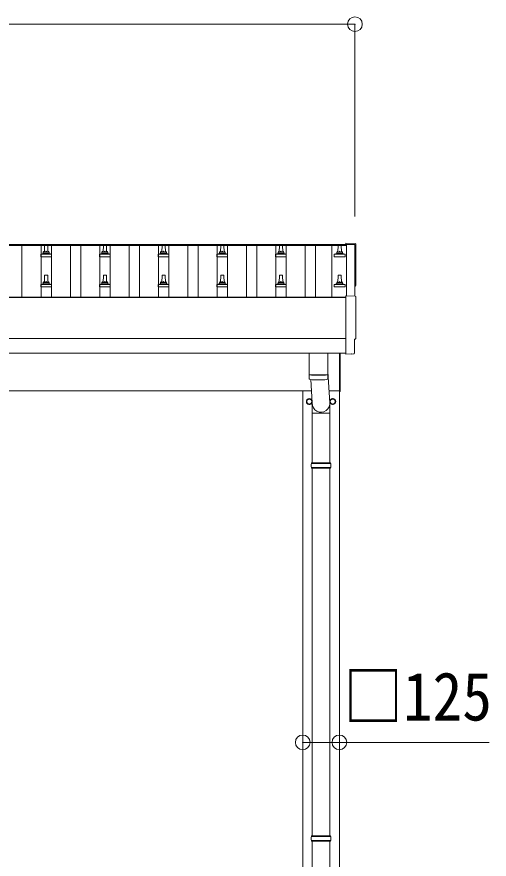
# Model space of a CAD drawing. Units: millimetres at full size, sheet at 1:50; details may follow other scales. Extents: x -14053 to 14053, y -9700 to 9700.
# Drawn here: x -2911 to -1301, y -3330 to -456 of the extents above; entities that cross this region are included whole.
import ezdxf
from ezdxf.enums import TextEntityAlignment as Align

# ---------------------------------------------------------------- set-up
doc = ezdxf.new("R2010")
doc.units = ezdxf.units.MM
doc.header["$LTSCALE"] = 50
doc.header["$PDMODE"] = 32
doc.header["$PDSIZE"] = 50
for name, color, linetype, lineweight in [('0-1_Defpoints', 4, 'Continuous', 9), ('0-2_TEXT1', 7, 'Continuous', 9), ('0-3_SHAPE', 5, 'Continuous', 5), ('0-6_PARTS1', 6, 'Continuous', 9)]:
    doc.layers.add(name, color=color, linetype=linetype, lineweight=lineweight)
doc.styles.add('ＭＳ ゴシック', font='')
doc.styles.get('ＭＳ ゴシック').set_extended_font_data('MS Gothic')

msp = doc.modelspace()

# ---------------------------------------------------------------- linework, layer by layer
at = {"layer": '0-1_Defpoints'}
for p, q in [((-6633.79, -1232.37), (-1787.79, -1232.37)), ((-1787.79, -1232.37), (-1787.79, -1235.96)), ((-1787.79, -1233.33), (-1787.79, -1407.85)), ((-1758.79, -1233.33), (-1787.79, -1233.33)), ((-1758.79, -1409.37), (-1758.79, -1233.33)), ((-6633.79, -1235.96), (-1787.79, -1235.96)), ((-6631.79, -1411.98), (-1789.79, -1411.98)), ((-6631.79, -1413.87), (-1789.79, -1413.87)), ((-1789.79, -1553.76), (-6631.79, -1553.76)), ((-6631.79, -1603.58), (-1789.79, -1603.58)), ((-1810.79, -1733.98), (-1810.79, -1603.68)), ((-1808.79, -1603.68), (-1808.79, -1733.98)), ((-1789.79, -1605.6), (-1789.79, -1606.61)), ((-1770.16, -1606.61), (-1763.24, -1606.25)), ((-6610.79, -1731.48), (-1907.55, -1731.48)), ((-1936.79, -5231.48), (-1936.79, -1731.48)), ((-1847.44, -1731.48), (-1810.79, -1731.48)), ((-1811.79, -1731.48), (-1811.79, -5231.48)), ((-1810.79, -1733.98), (-1808.79, -1733.98)), ((-1922.88, -1768.23), (-1922.78, -1768.23)), ((-1922.88, -1768.73), (-1922.78, -1768.73)), ((-1842.88, -1768.23), (-1842.78, -1768.23)), ((-1842.88, -1768.73), (-1842.78, -1768.73))]:
    msp.add_line(p, q, dxfattribs=at)
for points in [[(-1758.22, -1229.97), (-1789.79, -1228.32), (-1789.79, -1232.37)], [(-1758.22, -1409.4), (-1789.79, -1407.75), (-1789.79, -1605.6)], [(-1760.4, -1603.25), (-1760.4, -1556.22), (-1759.8, -1556.22)], [(-1770.9, -1606.33), (-1771.56, -1605.7), (-1789.79, -1606.61)]]:
    msp.add_lwpolyline(points, dxfattribs=at)
for points in [[(-1914.29, -1758.67), (-1905.79, -1763.57), (-1905.79, -1773.39), (-1914.29, -1778.3), (-1922.79, -1773.39), (-1922.79, -1763.57)], [(-1834.29, -1758.67), (-1825.79, -1763.57), (-1825.79, -1773.39), (-1834.29, -1778.3), (-1842.79, -1773.39), (-1842.79, -1763.57)]]:
    msp.add_lwpolyline(points, close=True, dxfattribs=at)
for centre, radius in [((-1914.29, -1768.48), 8.5), ((-1834.29, -1768.48), 10), ((-1834.29, -1768.48), 8.5)]:
    msp.add_circle(centre, radius, dxfattribs=at)
for centre, radius, start, end in [((-1914.29, -1768.48), 10, 29.36839, 337.68007), ((-1914.29, -1768.48), 8.6, 171.25399, 178.33419), ((-1914.29, -1768.48), 8.6, 181.66581, 188.74601), ((-1914.29, -1768.48), 8.6, 111.25399, 128.74601), ((-1914.29, -1768.48), 8.6, 231.25399, 248.74601), ((-1914.29, -1768.48), 8.6, 51.25399, 68.74601), ((-1914.29, -1768.48), 8.6, 291.25399, 308.74601), ((-1914.29, -1768.48), 8.6, 351.25399, 8.74601), ((-1834.29, -1768.48), 8.6, 171.25399, 178.33419), ((-1834.29, -1768.48), 8.6, 181.66581, 188.74601), ((-1834.29, -1768.48), 8.6, 111.25399, 128.74601), ((-1834.29, -1768.48), 8.6, 231.25399, 248.74601), ((-1834.29, -1768.48), 8.6, 51.25399, 68.74601), ((-1834.29, -1768.48), 8.6, 291.25399, 308.74601), ((-1834.29, -1768.48), 8.6, 351.25399, 8.74601)]:
    msp.add_arc(centre, radius, start, end, dxfattribs=at)
for centre, major_axis, ratio, start_param, end_param in [((-1758.37, -1232.96), (3, 0), 0.99863, 6.2683889, 7.8016218), ((3007.49, -1303.39), (-4763.38, 0), 0.99863, 6.2683889, 6.2976778), ((-1759.8, -1372.39), (4.41, 0), 0.99863, 4.9411535, 6.2976778), ((-1758.37, -1412.4), (3, 0), 0.99863, 6.2683889, 7.8016218), ((3007.49, -1482.82), (-4763.38, 0), 0.99863, 6.2683889, 6.2976778), ((-1759.8, -1551.82), (4.41, 0), 0.99863, 4.712389, 6.2976778), ((-1770.21, -1605.61), (0.727, -0.69), 0.9974, 4.712389, 5.5252311), ((-1763.4, -1603.25), (2.18, -2.07), 0.9974, 5.5252311, 7.0411395)]:
    msp.add_ellipse(centre, major_axis=major_axis, ratio=ratio, start_param=start_param, end_param=end_param, dxfattribs=at)
at = {"layer": '0-2_TEXT1'}
for p, q in [((-1914.79, -1603.58), (-1914.79, -1676.64)), ((-1850.79, -1603.58), (-1850.79, -1676.64)), ((-1914.82, -1677.63), (-1914.59, -1690.62)), ((-1910.31, -1676.91), (-1910.3, -1677.91)), ((-1909.25, -1693.91), (-1904.35, -1773.52)), ((-1855.26, -1676.91), (-1855.28, -1677.91)), ((-1850.99, -1690.62), (-1850.76, -1677.63)), ((-1850.79, -1667.06), (-1844.23, -1773.52)), ((-1904.44, -1808.19), (-1904.44, -1773.52)), ((-1844.14, -1808.19), (-1844.14, -1773.52)), ((-1904.44, -1808.19), (-1874.29, -1808.19)), ((-1904.29, -1808.19), (-1904.29, -1977.48)), ((-1844.14, -1808.19), (-1874.29, -1808.19)), ((-1844.29, -1808.19), (-1844.29, -1977.48)), ((-1907.29, -1979.48), (-1841.29, -1979.48)), ((-1906.29, -1977.48), (-1842.29, -1977.48)), ((-1906.29, -1977.48), (-1906.29, -1979.48)), ((-1842.29, -1977.48), (-1842.29, -1979.48)), ((-1907.29, -1993.48), (-1841.29, -1993.48)), ((-1906.29, -1995.48), (-1906.29, -1993.48)), ((-1906.29, -1995.48), (-1842.29, -1995.48)), ((-1904.29, -1995.48), (-1904.29, -3249.98)), ((-1844.29, -1995.48), (-1844.29, -3249.98)), ((-1842.29, -1995.48), (-1842.29, -1993.48)), ((-1907.29, -3251.97), (-1841.29, -3251.97)), ((-1907.29, -3265.97), (-1841.29, -3265.97)), ((-1906.29, -3249.97), (-1842.29, -3249.97)), ((-1906.29, -3249.97), (-1906.29, -3251.97)), ((-1906.29, -3267.97), (-1906.29, -3265.97)), ((-1906.29, -3267.97), (-1842.29, -3267.97)), ((-1904.29, -3267.97), (-1904.29, -4522.48)), ((-1844.29, -3267.97), (-1844.29, -4522.48)), ((-1842.29, -3249.97), (-1842.29, -3251.97)), ((-1842.29, -3267.97), (-1842.29, -3265.97))]:
    msp.add_line(p, q, dxfattribs=at)
for centre, radius, start, end in [((-1882.79, -1196.9), 480.8, 266.18381, 273.81619), ((-1882.79, -1197.9), 480.8, 266.18381, 273.81619), ((-1911.17, -1690.38), 3.43, 183.90213, 262.99006), ((-1882.78, -1174.92), 519.67, 266.82198, 273.17643), ((-1854.41, -1690.38), 3.43, 277.08355, 356.08693), ((-1858.54, -1986.48), 49.25, 171.82876, 180.00002), ((-1890.04, -1986.48), 49.25, 359.99998, 8.17124), ((-1858.54, -1986.48), 49.25, 180.00002, 188.17127), ((-1890.04, -1986.48), 49.25, 351.82873, 359.99998), ((-1858.54, -3258.97), 49.25, 171.82876, 180.00002), ((-1858.54, -3258.97), 49.25, 180.00002, 188.17127), ((-1890.04, -3258.97), 49.25, 359.99998, 8.17124), ((-1890.04, -3258.97), 49.25, 351.82873, 359.99998)]:
    msp.add_arc(centre, radius, start, end, dxfattribs=at)
msp.add_ellipse((-1874.29, -1773.52), major_axis=(0, -31.56), ratio=0.952301, start_param=4.712389, end_param=7.9831455, dxfattribs=at)
at = {"layer": '0-3_SHAPE'}
for p, q in [((-2816.79, -1258.89), (-2816.06, -1235.36)), ((-2815.06, -1234.39), (-2806.51, -1234.39)), ((-2805.51, -1235.36), (-2804.79, -1258.89)), ((-2616.79, -1258.89), (-2616.06, -1235.36)), ((-2615.06, -1234.39), (-2606.51, -1234.39)), ((-2605.51, -1235.36), (-2604.79, -1258.89)), ((-2416.79, -1258.89), (-2416.06, -1235.36)), ((-2415.06, -1234.39), (-2406.51, -1234.39)), ((-2405.51, -1235.36), (-2404.79, -1258.89)), ((-2216.79, -1258.89), (-2216.06, -1235.36)), ((-2215.06, -1234.39), (-2206.51, -1234.39)), ((-2205.51, -1235.36), (-2204.79, -1258.89)), ((-2016.79, -1258.89), (-2016.06, -1235.36)), ((-2015.06, -1234.39), (-2006.51, -1234.39)), ((-2005.51, -1235.36), (-2004.79, -1258.89)), ((-1816.79, -1258.89), (-1816.06, -1235.36)), ((-1815.06, -1234.39), (-1806.51, -1234.39)), ((-1805.51, -1235.36), (-1804.79, -1258.89)), ((-2828.27, -1265.7), (-2821.55, -1264.07)), ((-2821.17, -1263.89), (-2800.41, -1263.89)), ((-2820.79, -1263.1), (-2820.79, -1258.89)), ((-2819.79, -1258.89), (-2801.79, -1258.89)), ((-2800.79, -1263.1), (-2800.79, -1258.89)), ((-2793.3, -1265.7), (-2800.02, -1264.07)), ((-2628.27, -1265.7), (-2621.55, -1264.07)), ((-2621.17, -1263.89), (-2600.41, -1263.89)), ((-2620.79, -1263.1), (-2620.79, -1258.89)), ((-2619.79, -1258.89), (-2601.79, -1258.89)), ((-2600.79, -1263.1), (-2600.79, -1258.89)), ((-2593.3, -1265.7), (-2600.02, -1264.07)), ((-2428.27, -1265.7), (-2421.55, -1264.07)), ((-2421.17, -1263.89), (-2400.41, -1263.89)), ((-2420.79, -1263.1), (-2420.79, -1258.89)), ((-2419.79, -1258.89), (-2401.79, -1258.89)), ((-2400.79, -1263.1), (-2400.79, -1258.89)), ((-2393.3, -1265.7), (-2400.02, -1264.07)), ((-2228.27, -1265.7), (-2221.55, -1264.07)), ((-2221.17, -1263.89), (-2200.41, -1263.89)), ((-2220.79, -1263.1), (-2220.79, -1258.89)), ((-2219.79, -1258.89), (-2201.79, -1258.89)), ((-2200.79, -1263.1), (-2200.79, -1258.89)), ((-2193.3, -1265.7), (-2200.02, -1264.07)), ((-2028.27, -1265.7), (-2021.55, -1264.07)), ((-2021.17, -1263.89), (-2000.41, -1263.89)), ((-2020.79, -1263.1), (-2020.79, -1258.89)), ((-2019.79, -1258.89), (-2001.79, -1258.89)), ((-2000.79, -1263.1), (-2000.79, -1258.89)), ((-1993.3, -1265.7), (-2000.02, -1264.07)), ((-1828.27, -1265.7), (-1821.55, -1264.07)), ((-1821.17, -1263.89), (-1800.41, -1263.89)), ((-1820.79, -1263.1), (-1820.79, -1258.89)), ((-1819.79, -1258.89), (-1801.79, -1258.89)), ((-1800.79, -1263.1), (-1800.79, -1258.89)), ((-1793.3, -1265.7), (-1800.02, -1264.07)), ((-2829.04, -1274.39), (-2829.04, -1266.67)), ((-2792.54, -1274.39), (-2829.04, -1274.39)), ((-2828.66, -1265.89), (-2792.92, -1265.89)), ((-2792.54, -1274.39), (-2792.54, -1266.67)), ((-2629.04, -1274.39), (-2629.04, -1266.67)), ((-2592.54, -1274.39), (-2629.04, -1274.39)), ((-2628.66, -1265.89), (-2592.92, -1265.89)), ((-2592.54, -1274.39), (-2592.54, -1266.67)), ((-2429.04, -1274.39), (-2429.04, -1266.67)), ((-2392.54, -1274.39), (-2429.04, -1274.39)), ((-2428.66, -1265.89), (-2392.92, -1265.89)), ((-2392.54, -1274.39), (-2392.54, -1266.67)), ((-2229.04, -1274.39), (-2229.04, -1266.67)), ((-2192.54, -1274.39), (-2229.04, -1274.39)), ((-2228.66, -1265.89), (-2192.92, -1265.89)), ((-2192.54, -1274.39), (-2192.54, -1266.67)), ((-2029.04, -1274.39), (-2029.04, -1266.67)), ((-1992.54, -1274.39), (-2029.04, -1274.39)), ((-2028.66, -1265.89), (-1992.92, -1265.89)), ((-1992.54, -1274.39), (-1992.54, -1266.67)), ((-1829.04, -1274.39), (-1829.04, -1266.67)), ((-1792.54, -1274.39), (-1829.04, -1274.39)), ((-1828.66, -1265.89), (-1792.92, -1265.89)), ((-1792.54, -1274.39), (-1792.54, -1266.67)), ((-2816.79, -1362.22), (-2816.06, -1338.7)), ((-2815.06, -1337.72), (-2806.51, -1337.72)), ((-2805.51, -1338.7), (-2804.79, -1362.22)), ((-2616.79, -1362.22), (-2616.06, -1338.7)), ((-2615.06, -1337.72), (-2606.51, -1337.72)), ((-2605.51, -1338.7), (-2604.79, -1362.22)), ((-2416.79, -1362.22), (-2416.06, -1338.7)), ((-2415.06, -1337.72), (-2406.51, -1337.72)), ((-2405.51, -1338.7), (-2404.79, -1362.22)), ((-2216.79, -1362.22), (-2216.06, -1338.7)), ((-2215.06, -1337.72), (-2206.51, -1337.72)), ((-2205.51, -1338.7), (-2204.79, -1362.22)), ((-2016.79, -1362.22), (-2016.06, -1338.7)), ((-2015.06, -1337.72), (-2006.51, -1337.72)), ((-2005.51, -1338.7), (-2004.79, -1362.22)), ((-1816.79, -1362.22), (-1816.06, -1338.7)), ((-1815.06, -1337.72), (-1806.51, -1337.72)), ((-1805.51, -1338.7), (-1804.79, -1362.22)), ((-2829.04, -1377.72), (-2829.04, -1370.01)), ((-2792.54, -1377.72), (-2829.04, -1377.72)), ((-2828.66, -1369.22), (-2792.92, -1369.22)), ((-2828.27, -1369.04), (-2821.55, -1367.41)), ((-2821.17, -1367.22), (-2800.41, -1367.22)), ((-2820.79, -1366.43), (-2820.79, -1362.22)), ((-2819.79, -1362.22), (-2801.79, -1362.22)), ((-2800.79, -1366.43), (-2800.79, -1362.22)), ((-2793.3, -1369.04), (-2800.02, -1367.41)), ((-2792.54, -1377.72), (-2792.54, -1370.01)), ((-2629.04, -1377.72), (-2629.04, -1370.01)), ((-2592.54, -1377.72), (-2629.04, -1377.72)), ((-2628.66, -1369.22), (-2592.92, -1369.22)), ((-2628.27, -1369.04), (-2621.55, -1367.41)), ((-2621.17, -1367.22), (-2600.41, -1367.22)), ((-2620.79, -1366.43), (-2620.79, -1362.22)), ((-2619.79, -1362.22), (-2601.79, -1362.22)), ((-2600.79, -1366.43), (-2600.79, -1362.22)), ((-2593.3, -1369.04), (-2600.02, -1367.41)), ((-2592.54, -1377.72), (-2592.54, -1370.01)), ((-2429.04, -1377.72), (-2429.04, -1370.01)), ((-2392.54, -1377.72), (-2429.04, -1377.72)), ((-2428.66, -1369.22), (-2392.92, -1369.22)), ((-2428.27, -1369.04), (-2421.55, -1367.41)), ((-2421.17, -1367.22), (-2400.41, -1367.22)), ((-2420.79, -1366.43), (-2420.79, -1362.22)), ((-2419.79, -1362.22), (-2401.79, -1362.22)), ((-2400.79, -1366.43), (-2400.79, -1362.22)), ((-2393.3, -1369.04), (-2400.02, -1367.41)), ((-2392.54, -1377.72), (-2392.54, -1370.01)), ((-2229.04, -1377.72), (-2229.04, -1370.01)), ((-2192.54, -1377.72), (-2229.04, -1377.72)), ((-2228.66, -1369.22), (-2192.92, -1369.22)), ((-2228.27, -1369.04), (-2221.55, -1367.41)), ((-2221.17, -1367.22), (-2200.41, -1367.22)), ((-2220.79, -1366.43), (-2220.79, -1362.22)), ((-2219.79, -1362.22), (-2201.79, -1362.22)), ((-2200.79, -1366.43), (-2200.79, -1362.22)), ((-2193.3, -1369.04), (-2200.02, -1367.41)), ((-2192.54, -1377.72), (-2192.54, -1370.01)), ((-2029.04, -1377.72), (-2029.04, -1370.01)), ((-1992.54, -1377.72), (-2029.04, -1377.72)), ((-2028.66, -1369.22), (-1992.92, -1369.22)), ((-2028.27, -1369.04), (-2021.55, -1367.41)), ((-2021.17, -1367.22), (-2000.41, -1367.22)), ((-2020.79, -1366.43), (-2020.79, -1362.22)), ((-2019.79, -1362.22), (-2001.79, -1362.22)), ((-2000.79, -1366.43), (-2000.79, -1362.22)), ((-1993.3, -1369.04), (-2000.02, -1367.41)), ((-1992.54, -1377.72), (-1992.54, -1370.01)), ((-1829.04, -1377.72), (-1829.04, -1370.01)), ((-1792.54, -1377.72), (-1829.04, -1377.72)), ((-1828.66, -1369.22), (-1792.92, -1369.22)), ((-1828.27, -1369.04), (-1821.55, -1367.41)), ((-1821.17, -1367.22), (-1800.41, -1367.22)), ((-1820.79, -1366.43), (-1820.79, -1362.22)), ((-1819.79, -1362.22), (-1801.79, -1362.22)), ((-1800.79, -1366.43), (-1800.79, -1362.22)), ((-1793.3, -1369.04), (-1800.02, -1367.41)), ((-1792.54, -1377.72), (-1792.54, -1370.01))]:
    msp.add_line(p, q, dxfattribs=at)
at = {"layer": '0-3_SHAPE', "color": 4, "lineweight": 9}
for p, q in [((-2893.29, -1411.98), (-2893.29, -1235.96)), ((-2828.29, -1411.98), (-2828.29, -1235.96)), ((-2793.29, -1411.98), (-2793.29, -1235.96)), ((-2728.29, -1411.98), (-2728.29, -1235.96)), ((-2693.29, -1411.98), (-2693.29, -1235.96)), ((-2628.29, -1411.98), (-2628.29, -1235.96)), ((-2593.29, -1411.98), (-2593.29, -1235.96)), ((-2528.29, -1411.98), (-2528.29, -1235.96)), ((-2493.29, -1411.98), (-2493.29, -1235.96)), ((-2428.29, -1411.98), (-2428.29, -1235.96)), ((-2393.29, -1411.98), (-2393.29, -1235.96)), ((-2328.29, -1411.98), (-2328.29, -1235.96)), ((-2293.29, -1411.98), (-2293.29, -1235.96)), ((-2228.29, -1411.98), (-2228.29, -1235.96)), ((-2193.29, -1411.98), (-2193.29, -1235.96)), ((-2128.29, -1411.98), (-2128.29, -1235.96)), ((-2093.29, -1411.98), (-2093.29, -1235.96)), ((-2028.29, -1411.98), (-2028.29, -1235.96)), ((-1993.29, -1411.98), (-1993.29, -1235.96)), ((-1928.29, -1411.98), (-1928.29, -1235.96)), ((-1893.29, -1411.98), (-1893.29, -1235.96)), ((-1837.29, -1235.96), (-1837.29, -1411.98))]:
    msp.add_line(p, q, dxfattribs=at)
at = {"layer": '0-3_SHAPE'}
for centre, radius, start, end in [((-2815.06, -1235.39), 1, 90, 178.60509), ((-2806.51, -1235.39), 1, 1.39491, 90), ((-2615.06, -1235.39), 1, 90, 178.60509), ((-2606.51, -1235.39), 1, 1.39491, 90), ((-2415.06, -1235.39), 1, 90, 178.60509), ((-2406.51, -1235.39), 1, 1.39491, 90), ((-2215.06, -1235.39), 1, 90, 178.60509), ((-2206.51, -1235.39), 1, 1.39491, 90), ((-2015.06, -1235.39), 1, 90, 178.60509), ((-2006.51, -1235.39), 1, 1.39491, 90), ((-1815.06, -1235.39), 1, 90, 178.60509), ((-1806.51, -1235.39), 1, 1.39491, 90), ((-2821.79, -1263.1), 1, 283.62699, 0), ((-2816.7, -1259.52), 4.13, 90, 171.17633), ((-2819.79, -1259.89), 1, 90, 180), ((-2807.45, -1258.89), 4.83, 133.60282, 180), ((-2814.12, -1258.89), 4.83, 0, 46.39718), ((-2804.87, -1259.52), 4.13, 8.82367, 90), ((-2801.79, -1259.89), 1, 0, 90), ((-2799.79, -1263.1), 1, 180, 256.37301), ((-2621.79, -1263.1), 1, 283.62699, 0), ((-2616.7, -1259.52), 4.13, 90, 171.17633), ((-2619.79, -1259.89), 1, 90, 180), ((-2607.45, -1258.89), 4.83, 133.60282, 180), ((-2614.12, -1258.89), 4.83, 0, 46.39718), ((-2604.87, -1259.52), 4.13, 8.82367, 90), ((-2601.79, -1259.89), 1, 0, 90), ((-2599.79, -1263.1), 1, 180, 256.37301), ((-2421.79, -1263.1), 1, 283.62699, 0), ((-2416.7, -1259.52), 4.13, 90, 171.17633), ((-2419.79, -1259.89), 1, 90, 180), ((-2407.45, -1258.89), 4.83, 133.60282, 180), ((-2414.12, -1258.89), 4.83, 0, 46.39718), ((-2404.87, -1259.52), 4.13, 8.82367, 90), ((-2401.79, -1259.89), 1, 0, 90), ((-2399.79, -1263.1), 1, 180, 256.37301), ((-2221.79, -1263.1), 1, 283.62699, 0), ((-2216.7, -1259.52), 4.13, 90, 171.17633), ((-2219.79, -1259.89), 1, 90, 180), ((-2207.45, -1258.89), 4.83, 133.60282, 180), ((-2214.12, -1258.89), 4.83, 0, 46.39718), ((-2204.87, -1259.52), 4.13, 8.82367, 90), ((-2201.79, -1259.89), 1, 0, 90), ((-2199.79, -1263.1), 1, 180, 256.37301), ((-2021.79, -1263.1), 1, 283.62699, 0), ((-2016.7, -1259.52), 4.13, 90, 171.17633), ((-2019.79, -1259.89), 1, 90, 180), ((-2007.45, -1258.89), 4.83, 133.60282, 180), ((-2014.12, -1258.89), 4.83, 0, 46.39718), ((-2004.87, -1259.52), 4.13, 8.82367, 90), ((-2001.79, -1259.89), 1, 0, 90), ((-1999.79, -1263.1), 1, 180, 256.37301), ((-1821.79, -1263.1), 1, 283.62699, 0), ((-1816.7, -1259.52), 4.13, 90, 171.17633), ((-1819.79, -1259.89), 1, 90, 180), ((-1807.45, -1258.89), 4.83, 133.60282, 180), ((-1814.12, -1258.89), 4.83, 0, 46.39718), ((-1804.87, -1259.52), 4.13, 8.82367, 90), ((-1801.79, -1259.89), 1, 0, 90), ((-1799.79, -1263.1), 1, 180, 256.37301), ((-2828.04, -1266.67), 1, 103.62699, 180), ((-2793.54, -1266.67), 1, 0, 76.37301), ((-2628.04, -1266.67), 1, 103.62699, 180), ((-2593.54, -1266.67), 1, 0, 76.37301), ((-2428.04, -1266.67), 1, 103.62699, 180), ((-2393.54, -1266.67), 1, 0, 76.37301), ((-2228.04, -1266.67), 1, 103.62699, 180), ((-2193.54, -1266.67), 1, 0, 76.37301), ((-2028.04, -1266.67), 1, 103.62699, 180), ((-1993.54, -1266.67), 1, 0, 76.37301), ((-1828.04, -1266.67), 1, 103.62699, 180), ((-1793.54, -1266.67), 1, 0, 76.37301), ((-2815.06, -1338.72), 1, 90, 178.60509), ((-2806.51, -1338.72), 1, 1.39491, 90), ((-2615.06, -1338.72), 1, 90, 178.60509), ((-2606.51, -1338.72), 1, 1.39491, 90), ((-2415.06, -1338.72), 1, 90, 178.60509), ((-2406.51, -1338.72), 1, 1.39491, 90), ((-2215.06, -1338.72), 1, 90, 178.60509), ((-2206.51, -1338.72), 1, 1.39491, 90), ((-2015.06, -1338.72), 1, 90, 178.60509), ((-2006.51, -1338.72), 1, 1.39491, 90), ((-1815.06, -1338.72), 1, 90, 178.60509), ((-1806.51, -1338.72), 1, 1.39491, 90), ((-2828.04, -1370.01), 1, 103.62699, 180), ((-2821.79, -1366.43), 1, 283.62699, 0), ((-2816.7, -1362.86), 4.13, 90, 171.17633), ((-2819.79, -1363.22), 1, 90, 180), ((-2807.45, -1362.22), 4.83, 133.60282, 180), ((-2814.12, -1362.22), 4.83, 0, 46.39718), ((-2804.87, -1362.86), 4.13, 8.82367, 90), ((-2801.79, -1363.22), 1, 0, 90), ((-2799.79, -1366.43), 1, 180, 256.37301), ((-2793.54, -1370.01), 1, 0, 76.37301), ((-2628.04, -1370.01), 1, 103.62699, 180), ((-2621.79, -1366.43), 1, 283.62699, 0), ((-2616.7, -1362.86), 4.13, 90, 171.17633), ((-2619.79, -1363.22), 1, 90, 180), ((-2607.45, -1362.22), 4.83, 133.60282, 180), ((-2614.12, -1362.22), 4.83, 0, 46.39718), ((-2604.87, -1362.86), 4.13, 8.82367, 90), ((-2601.79, -1363.22), 1, 0, 90), ((-2599.79, -1366.43), 1, 180, 256.37301), ((-2593.54, -1370.01), 1, 0, 76.37301), ((-2428.04, -1370.01), 1, 103.62699, 180), ((-2421.79, -1366.43), 1, 283.62699, 0), ((-2416.7, -1362.86), 4.13, 90, 171.17633), ((-2419.79, -1363.22), 1, 90, 180), ((-2407.45, -1362.22), 4.83, 133.60282, 180), ((-2414.12, -1362.22), 4.83, 0, 46.39718), ((-2404.87, -1362.86), 4.13, 8.82367, 90), ((-2401.79, -1363.22), 1, 0, 90), ((-2399.79, -1366.43), 1, 180, 256.37301), ((-2393.54, -1370.01), 1, 0, 76.37301), ((-2228.04, -1370.01), 1, 103.62699, 180), ((-2221.79, -1366.43), 1, 283.62699, 0), ((-2216.7, -1362.86), 4.13, 90, 171.17633), ((-2219.79, -1363.22), 1, 90, 180), ((-2207.45, -1362.22), 4.83, 133.60282, 180), ((-2214.12, -1362.22), 4.83, 0, 46.39718), ((-2204.87, -1362.86), 4.13, 8.82367, 90), ((-2201.79, -1363.22), 1, 0, 90), ((-2199.79, -1366.43), 1, 180, 256.37301), ((-2193.54, -1370.01), 1, 0, 76.37301), ((-2028.04, -1370.01), 1, 103.62699, 180), ((-2021.79, -1366.43), 1, 283.62699, 0), ((-2016.7, -1362.86), 4.13, 90, 171.17633), ((-2019.79, -1363.22), 1, 90, 180), ((-2007.45, -1362.22), 4.83, 133.60282, 180), ((-2014.12, -1362.22), 4.83, 0, 46.39718), ((-2004.87, -1362.86), 4.13, 8.82367, 90), ((-2001.79, -1363.22), 1, 0, 90), ((-1999.79, -1366.43), 1, 180, 256.37301), ((-1993.54, -1370.01), 1, 0, 76.37301), ((-1828.04, -1370.01), 1, 103.62699, 180), ((-1821.79, -1366.43), 1, 283.62699, 0), ((-1816.7, -1362.86), 4.13, 90, 171.17633), ((-1819.79, -1363.22), 1, 90, 180), ((-1807.45, -1362.22), 4.83, 133.60282, 180), ((-1814.12, -1362.22), 4.83, 0, 46.39718), ((-1804.87, -1362.86), 4.13, 8.82367, 90), ((-1801.79, -1363.22), 1, 0, 90), ((-1799.79, -1366.43), 1, 180, 256.37301), ((-1793.54, -1370.01), 1, 0, 76.37301)]:
    msp.add_arc(centre, radius, start, end, dxfattribs=at)
at = {"layer": '0-6_PARTS1'}
for p, q in [((-6662.79, -481.26), (-1758.79, -481.26)), ((-1758.79, -481.26), (-1758.79, -1137.89)), ((-1811.79, -2931.17), (-1936.79, -2931.17)), ((-1811.79, -2931.17), (-1301.41, -2931.17))]:
    msp.add_line(p, q, dxfattribs=at)
for p in [(-1758.79, -481.26), (-1936.79, -2931.17), (-1811.79, -2931.17)]:
    msp.add_point(p, dxfattribs=at)

# ---------------------------------------------------------------- texts
at = {"layer": '0-6_PARTS1', "color": 7, "style": 'ＭＳ ゴシック', "width": 0.9}
msp.add_text('□125', height=165, dxfattribs=at).set_placement((-1797.52, -2906.17), align=Align.BOTTOM_LEFT)

doc.saveas('drawing.dxf')
